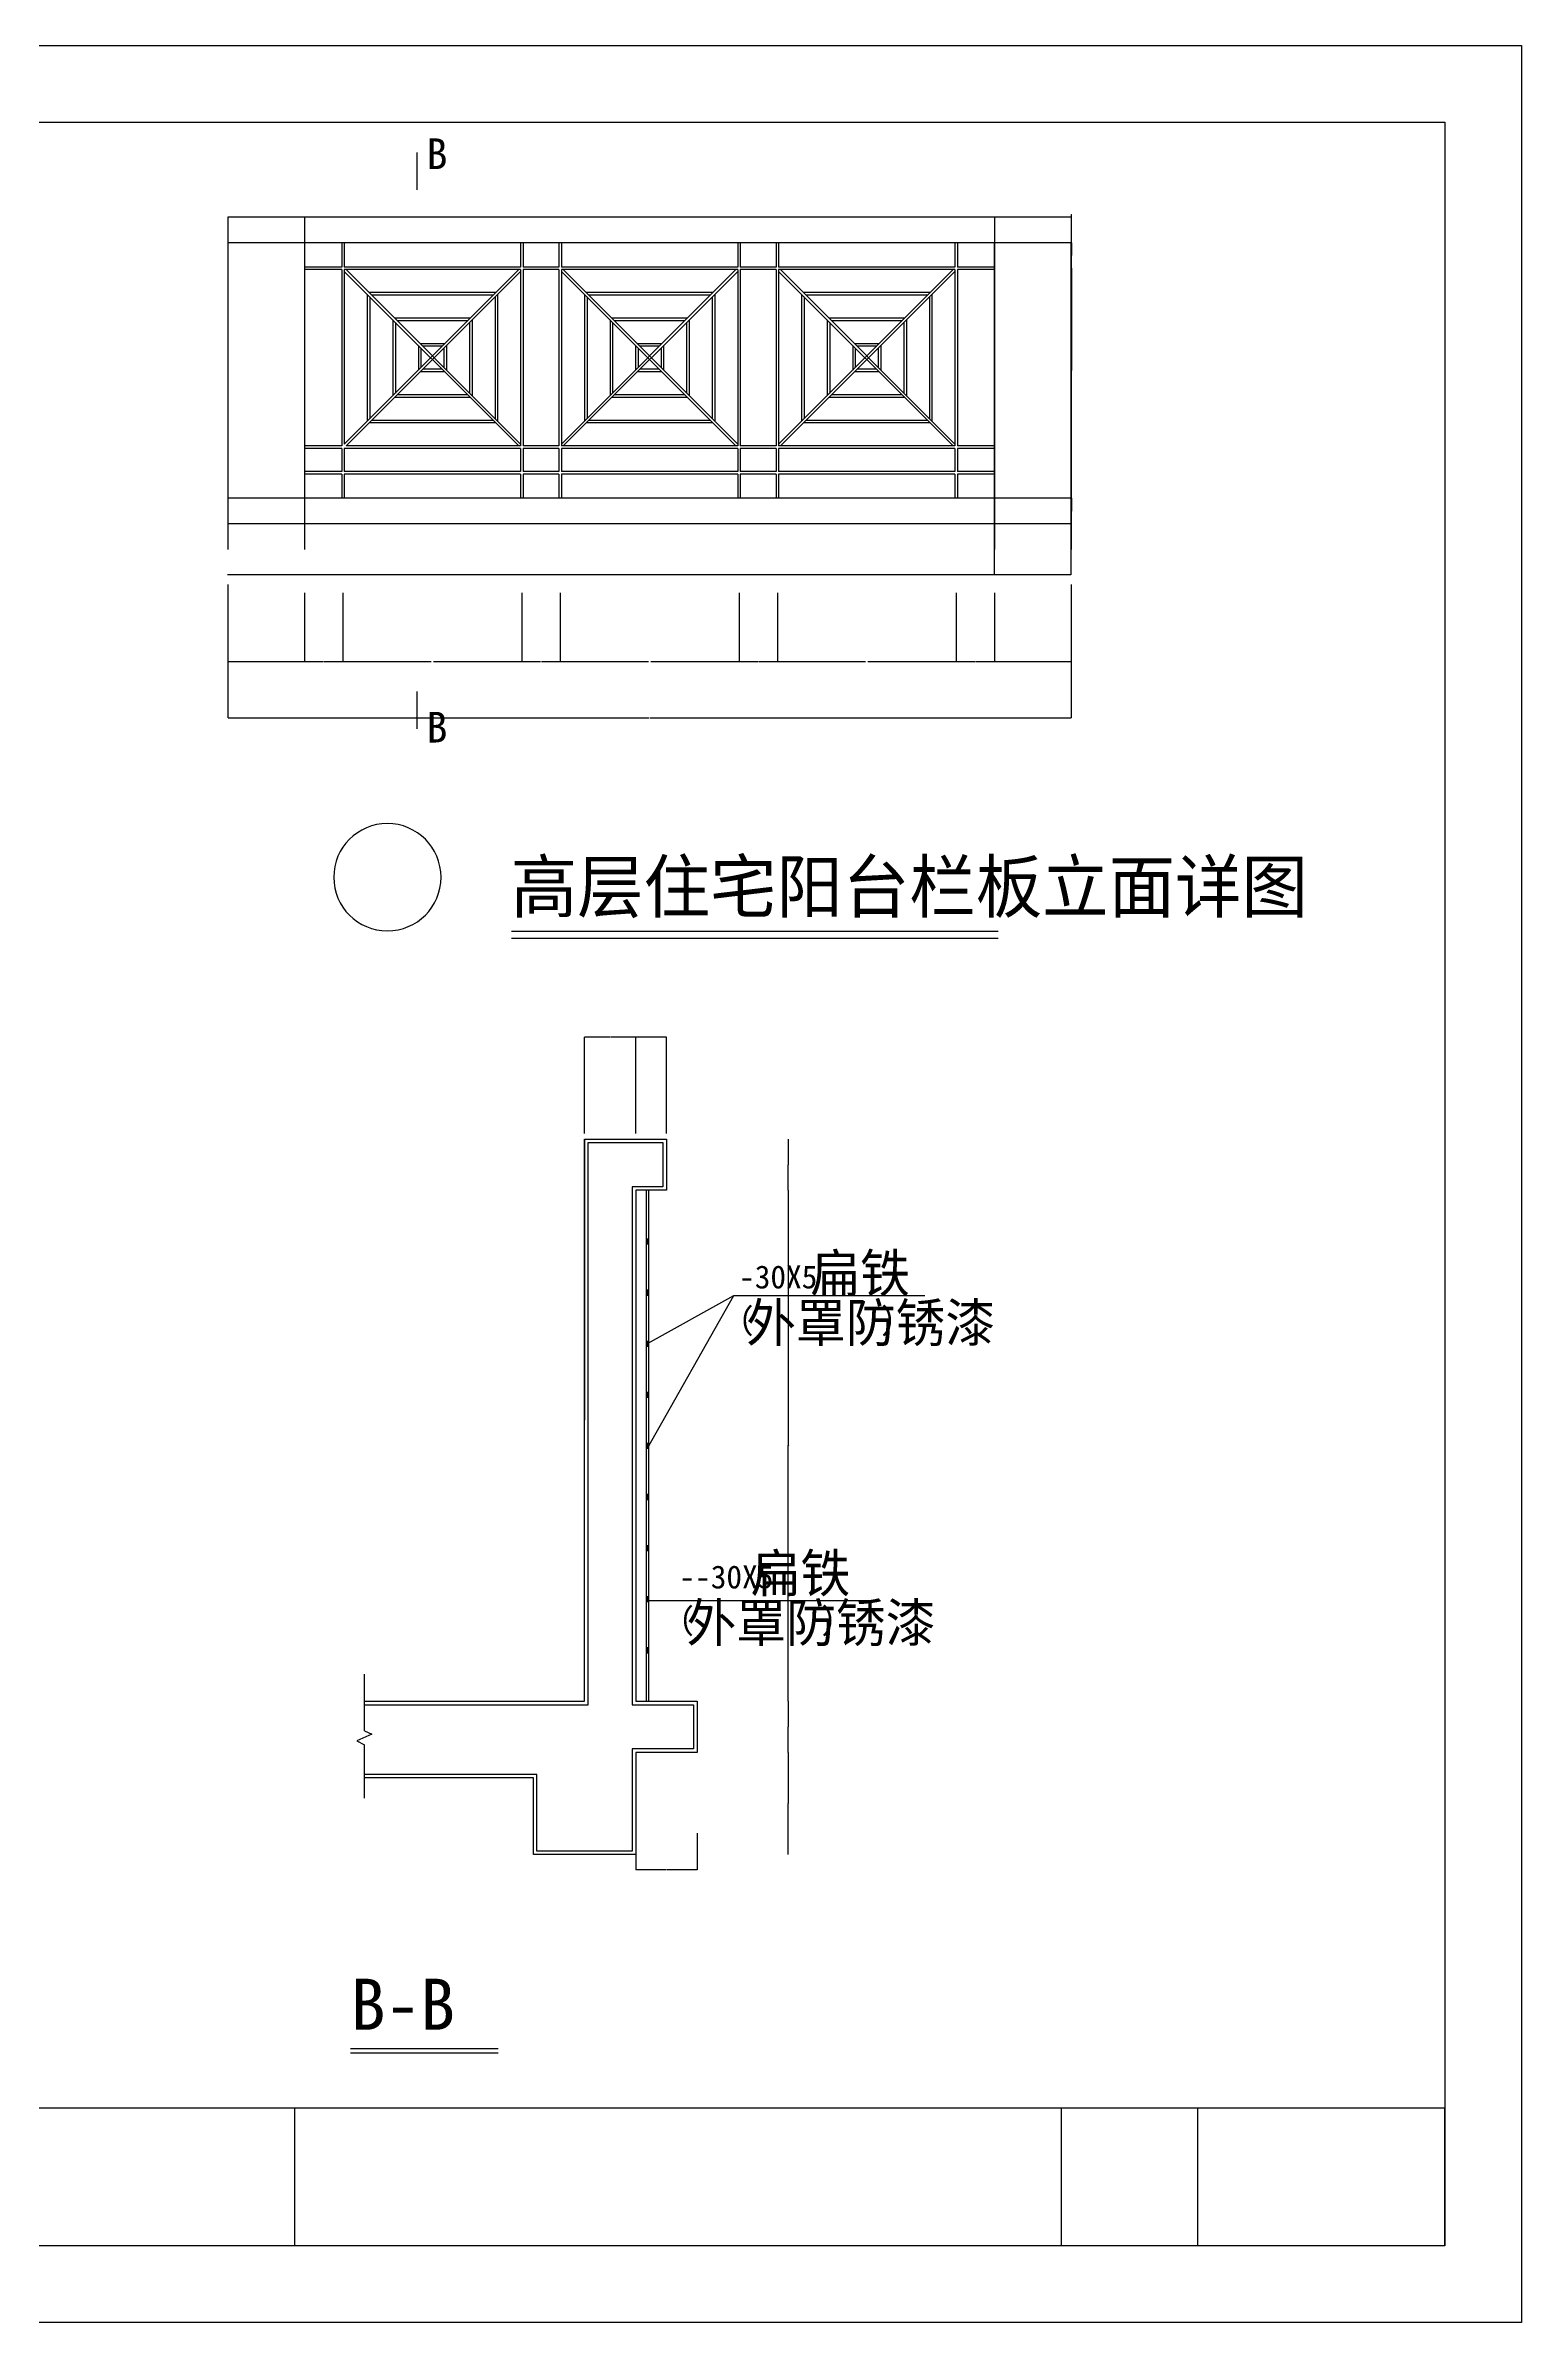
# Model space of a CAD drawing. Header units: metres. Extents: x -2 to 48064, y 0 to 84902.
# Drawn here: x 38626 to 44402, y 75992 to 84902 of the extents above; entities that cross this region are included whole.
import ezdxf

# ---------------------------------------------------------------- set-up
doc = ezdxf.new("R2010")
doc.units = ezdxf.units.M
for name, color, linetype in [('DIM', 3, 'Continuous'), ('PUB_TEXT', 7, 'Continuous'), ('TK', 143, 'Continuous'), ('WALL', 2, 'Continuous')]:
    doc.layers.add(name, color=color, linetype=linetype)
doc.dimstyles.get("Standard").update_dxf_attribs({"dimtxt": 2.5, "dimasz": 2.5, "dimexe": 1.25, "dimexo": 0.625, "dimtad": 1, "dimcen": 2.5, "dimazin": 3, "dimtfac": 1, "dimtmove": 0, "dimatfit": 3})

# ---------------------------------------------------------------- blocks, each defined once
blk = doc.blocks.new('_INDEX1')
blk.add_lwpolyline([(-0.5, 0, 1), (0.5, 0, 1)], format="xyb", close=True)
blk = doc.blocks.new('*D80')
for p, q in [((42641.49, 84241.14), (42641.24, 84241.14)), ((42641.74, 84229.86), (42641.74, 84241.14)), ((42641.74, 84129.86), (42641.74, 84241.14)), ((42641.74, 84241.14), (42641.74, 84241.14)), ((42641.99, 84241.14), (42642.24, 84241.14))]:
    blk.add_line(p, q)
at = {"layer": 'Defpoints'}
for p in [(42641.74, 84241.14), (42641.74, 84229.86), (42641.74, 84129.86)]:
    blk.add_point(p, dxfattribs=at)
at = {"layer": 'DIM', "insert": (42641.74, 84242.265), "char_height": 1, "attachment_point": 5}
blk.add_mtext('0', dxfattribs=at)
blk = doc.blocks.new('*D81')
for p, q in [((42641.74, 84129.86), (42641.74, 84079.86)), ((42641.49, 84079.86), (42641.24, 84079.86)), ((42641.74, 84029.86), (42641.74, 84079.86)), ((42641.74, 84079.86), (42641.74, 84079.86)), ((42641.99, 84079.86), (42642.24, 84079.86))]:
    blk.add_line(p, q)
at = {"layer": 'Defpoints'}
for p in [(42641.74, 84129.86), (42641.74, 84079.86), (42641.74, 84029.86)]:
    blk.add_point(p, dxfattribs=at)
at = {"layer": 'DIM', "insert": (42641.74, 84080.985), "char_height": 1, "attachment_point": 5}
blk.add_mtext('0', dxfattribs=at)
blk = doc.blocks.new('*D82')
for p, q in [((42641.74, 84029.86), (42641.74, 83629.86)), ((42641.49, 83629.86), (42641.24, 83629.86)), ((42641.74, 83229.86), (42641.74, 83629.86)), ((42641.74, 83629.86), (42641.74, 83629.86)), ((42641.99, 83629.86), (42642.24, 83629.86))]:
    blk.add_line(p, q)
at = {"layer": 'Defpoints'}
for p in [(42641.74, 84029.86), (42641.74, 83629.86), (42641.74, 83229.86)]:
    blk.add_point(p, dxfattribs=at)
at = {"layer": 'DIM', "insert": (42641.74, 83630.985), "char_height": 1, "attachment_point": 5}
blk.add_mtext('8X100=800', dxfattribs=at)
blk = doc.blocks.new('*D83')
for p, q in [((42641.49, 83252.92), (42641.24, 83252.92)), ((42641.74, 83229.86), (42641.74, 83252.92)), ((42641.74, 83129.86), (42641.74, 83252.92)), ((42641.74, 83252.92), (42641.74, 83252.92)), ((42641.99, 83252.92), (42642.24, 83252.92))]:
    blk.add_line(p, q)
at = {"layer": 'Defpoints'}
for p in [(42641.74, 83252.92), (42641.74, 83229.86), (42641.74, 83129.86)]:
    blk.add_point(p, dxfattribs=at)
at = {"layer": 'DIM', "insert": (42641.74, 83254.045), "char_height": 1, "attachment_point": 5}
blk.add_mtext('0', dxfattribs=at)
blk = doc.blocks.new('*D84')
for p, q in [((39340.39, 82760.42), (39340.39, 82490.67)), ((39640.39, 82760.42), (39640.39, 82490.67)), ((39340.64, 82490.67), (39489.89, 82490.67)), ((39490.89, 82490.67), (39640.14, 82490.67))]:
    blk.add_line(p, q)
at = {"layer": 'Defpoints'}
for p in [(39340.39, 82760.42), (39640.39, 82760.42), (39340.39, 82490.67)]:
    blk.add_point(p, dxfattribs=at)
at = {"layer": 'DIM', "insert": (39490.39, 82490.67), "char_height": 1, "attachment_point": 5}
blk.add_mtext('b', dxfattribs=at)
blk = doc.blocks.new('*D85')
for p, q in [((39640.39, 82760.42), (39640.39, 82490.67)), ((39790.39, 82760.42), (39790.39, 82490.67)), ((39640.64, 82490.67), (39713.89, 82490.67)), ((39716.89, 82490.67), (39790.14, 82490.67))]:
    blk.add_line(p, q)
at = {"layer": 'Defpoints'}
for p in [(39640.39, 82760.42), (39790.39, 82760.42), (39640.39, 82490.67)]:
    blk.add_point(p, dxfattribs=at)
at = {"layer": 'DIM', "insert": (39715.39, 82490.67), "char_height": 1, "attachment_point": 5}
blk.add_mtext('150', dxfattribs=at)
blk = doc.blocks.new('*D86')
for p, q in [((39790.39, 82760.42), (39790.39, 82490.67)), ((40490.39, 82760.42), (40490.39, 82490.67)), ((39790.64, 82490.67), (40135.89, 82490.67)), ((40144.89, 82490.67), (40490.14, 82490.67))]:
    blk.add_line(p, q)
at = {"layer": 'Defpoints'}
for p in [(39790.39, 82760.42), (40490.39, 82760.42), (39790.39, 82490.67)]:
    blk.add_point(p, dxfattribs=at)
at = {"layer": 'DIM', "insert": (40140.39, 82490.67), "char_height": 1, "attachment_point": 5}
blk.add_mtext('7X100=700', dxfattribs=at)
blk = doc.blocks.new('*D87')
for p, q in [((40490.39, 82760.42), (40490.39, 82490.67)), ((40640.39, 82760.42), (40640.39, 82490.67)), ((40490.64, 82490.67), (40563.89, 82490.67)), ((40566.89, 82490.67), (40640.14, 82490.67))]:
    blk.add_line(p, q)
at = {"layer": 'Defpoints'}
for p in [(40490.39, 82760.42), (40640.39, 82760.42), (40490.39, 82490.67)]:
    blk.add_point(p, dxfattribs=at)
at = {"layer": 'DIM', "insert": (40565.39, 82490.67), "char_height": 1, "attachment_point": 5}
blk.add_mtext('150', dxfattribs=at)
blk = doc.blocks.new('*D88')
for p, q in [((40640.39, 82760.42), (40640.39, 82490.67)), ((41340.39, 82760.42), (41340.39, 82490.67)), ((40640.64, 82490.67), (40985.89, 82490.67)), ((40994.89, 82490.67), (41340.14, 82490.67))]:
    blk.add_line(p, q)
at = {"layer": 'Defpoints'}
for p in [(40640.39, 82760.42), (41340.39, 82760.42), (40640.39, 82490.67)]:
    blk.add_point(p, dxfattribs=at)
at = {"layer": 'DIM', "insert": (40990.39, 82490.67), "char_height": 1, "attachment_point": 5}
blk.add_mtext('7X100=700', dxfattribs=at)
blk = doc.blocks.new('*D89')
for p, q in [((41340.39, 82760.42), (41340.39, 82490.67)), ((41490.39, 82760.42), (41490.39, 82490.67)), ((41340.64, 82490.67), (41413.89, 82490.67)), ((41416.89, 82490.67), (41490.14, 82490.67))]:
    blk.add_line(p, q)
at = {"layer": 'Defpoints'}
for p in [(41340.39, 82760.42), (41490.39, 82760.42), (41340.39, 82490.67)]:
    blk.add_point(p, dxfattribs=at)
at = {"layer": 'DIM', "insert": (41415.39, 82490.67), "char_height": 1, "attachment_point": 5}
blk.add_mtext('150', dxfattribs=at)
blk = doc.blocks.new('*D90')
for p, q in [((41490.39, 82760.42), (41490.39, 82490.67)), ((42190.39, 82760.42), (42190.39, 82490.67)), ((41490.64, 82490.67), (41835.89, 82490.67)), ((41844.89, 82490.67), (42190.14, 82490.67))]:
    blk.add_line(p, q)
at = {"layer": 'Defpoints'}
for p in [(41490.39, 82760.42), (42190.39, 82760.42), (41490.39, 82490.67)]:
    blk.add_point(p, dxfattribs=at)
at = {"layer": 'DIM', "insert": (41840.39, 82490.67), "char_height": 1, "attachment_point": 5}
blk.add_mtext('7X100=700', dxfattribs=at)
blk = doc.blocks.new('*D91')
for p, q in [((42190.39, 82760.42), (42190.39, 82490.67)), ((42340.39, 82760.42), (42340.39, 82490.67)), ((42190.64, 82490.67), (42263.89, 82490.67)), ((42266.89, 82490.67), (42340.14, 82490.67))]:
    blk.add_line(p, q)
at = {"layer": 'Defpoints'}
for p in [(42190.39, 82760.42), (42340.39, 82760.42), (42190.39, 82490.67)]:
    blk.add_point(p, dxfattribs=at)
at = {"layer": 'DIM', "insert": (42265.39, 82490.67), "char_height": 1, "attachment_point": 5}
blk.add_mtext('150', dxfattribs=at)
blk = doc.blocks.new('*D92')
for p, q in [((42340.39, 82760.42), (42340.39, 82490.67)), ((42640.39, 82760.42), (42640.39, 82490.67)), ((42340.64, 82490.67), (42489.89, 82490.67)), ((42490.89, 82490.67), (42640.14, 82490.67))]:
    blk.add_line(p, q)
at = {"layer": 'Defpoints'}
for p in [(42340.39, 82760.42), (42640.39, 82760.42), (42340.39, 82490.67)]:
    blk.add_point(p, dxfattribs=at)
at = {"layer": 'DIM', "insert": (42490.39, 82490.67), "char_height": 1, "attachment_point": 5}
blk.add_mtext('b', dxfattribs=at)
blk = doc.blocks.new('*D93')
for p, q in [((39340.39, 82792.56), (39340.39, 82271.39)), ((42640.39, 82792.56), (42640.39, 82271.39)), ((39340.64, 82271.39), (40988.39, 82271.39)), ((40992.39, 82271.39), (42640.14, 82271.39))]:
    blk.add_line(p, q)
at = {"layer": 'Defpoints'}
for p in [(39340.39, 82792.56), (42640.39, 82792.56), (39340.39, 82271.39)]:
    blk.add_point(p, dxfattribs=at)
at = {"layer": 'DIM', "insert": (40990.39, 82271.39), "char_height": 1, "attachment_point": 5}
blk.add_mtext('3300', dxfattribs=at)
blk = doc.blocks.new('*D94')
for p, q in [((41532.35, 80622.29), (41532.35, 80522.29)), ((41532.1, 80522.29), (41531.85, 80522.29)), ((41532.35, 80422.29), (41532.35, 80522.29)), ((41532.35, 80522.29), (41532.35, 80522.29)), ((41532.6, 80522.29), (41532.85, 80522.29))]:
    blk.add_line(p, q)
at = {"layer": 'Defpoints'}
for p in [(41532.35, 80622.29), (41532.35, 80522.29), (41532.35, 80422.29)]:
    blk.add_point(p, dxfattribs=at)
at = {"layer": 'DIM', "insert": (41532.35, 80523.415), "char_height": 1, "attachment_point": 5}
blk.add_mtext('100', dxfattribs=at)
blk = doc.blocks.new('*D95')
for p, q in [((41532.35, 80422.29), (41532.35, 79422.29)), ((41532.1, 79422.29), (41531.85, 79422.29)), ((41532.35, 78422.29), (41532.35, 79422.29)), ((41532.35, 79422.29), (41532.35, 79422.29)), ((41532.6, 79422.29), (41532.85, 79422.29))]:
    blk.add_line(p, q)
at = {"layer": 'Defpoints'}
for p in [(41532.35, 80422.29), (41532.35, 79422.29), (41532.35, 78422.29)]:
    blk.add_point(p, dxfattribs=at)
at = {"layer": 'DIM', "insert": (41532.35, 79423.415), "char_height": 1, "attachment_point": 5}
blk.add_mtext('10x100=1000', dxfattribs=at)
blk = doc.blocks.new('*D96')
for p, q in [((40995.12, 81021.16), (40935.87, 81021.16)), ((40936.12, 80644.61), (40936.12, 81021.16)), ((41056.37, 81021.16), (40997.12, 81021.16)), ((41056.12, 80644.61), (41056.12, 81021.16))]:
    blk.add_line(p, q)
at = {"layer": 'Defpoints'}
for p in [(41056.12, 81021.16), (40936.12, 80644.61), (41056.12, 80644.61)]:
    blk.add_point(p, dxfattribs=at)
at = {"layer": 'DIM', "insert": (40996.12, 81021.16), "char_height": 1, "attachment_point": 5}
blk.add_mtext('60', dxfattribs=at)
blk = doc.blocks.new('*D97')
for p, q in [((40834.62, 81021.16), (40735.87, 81021.16)), ((40736.12, 80643.85), (40736.12, 81021.16)), ((40936.37, 81021.16), (40837.62, 81021.16)), ((40936.12, 80644.61), (40936.12, 81021.16))]:
    blk.add_line(p, q)
at = {"layer": 'Defpoints'}
for p in [(40936.12, 81021.16), (40736.12, 80643.85), (40936.12, 80644.61)]:
    blk.add_point(p, dxfattribs=at)
at = {"layer": 'DIM', "insert": (40836.12, 81021.16), "char_height": 1, "attachment_point": 5}
blk.add_mtext('100', dxfattribs=at)
blk = doc.blocks.new('*D98')
for p, q in [((41532.35, 78422.29), (41532.35, 78322.29)), ((41532.1, 78322.29), (41531.85, 78322.29)), ((41532.35, 78222.29), (41532.35, 78322.29)), ((41532.35, 78322.29), (41532.35, 78322.29)), ((41532.6, 78322.29), (41532.85, 78322.29))]:
    blk.add_line(p, q)
at = {"layer": 'Defpoints'}
for p in [(41532.35, 78422.29), (41532.35, 78322.29), (41532.35, 78222.29)]:
    blk.add_point(p, dxfattribs=at)
at = {"layer": 'DIM', "insert": (41532.35, 78323.415), "char_height": 1, "attachment_point": 5}
blk.add_mtext('100', dxfattribs=at)
blk = doc.blocks.new('*D99')
for p, q in [((41532.35, 78222.29), (41532.35, 78022.29)), ((41532.1, 78022.29), (41531.85, 78022.29)), ((41532.35, 77822.29), (41532.35, 78022.29)), ((41532.35, 78022.29), (41532.35, 78022.29)), ((41532.6, 78022.29), (41532.85, 78022.29))]:
    blk.add_line(p, q)
at = {"layer": 'Defpoints'}
for p in [(41532.35, 78222.29), (41532.35, 78022.29), (41532.35, 77822.29)]:
    blk.add_point(p, dxfattribs=at)
at = {"layer": 'DIM', "insert": (41532.35, 78023.415), "char_height": 1, "attachment_point": 5}
blk.add_mtext('200', dxfattribs=at)
blk = doc.blocks.new('*D100')
for p, q in [((40936.12, 77906.31), (40936.12, 77762.63)), ((41176.12, 77906.31), (41176.12, 77762.63)), ((41054.62, 77762.63), (40935.87, 77762.63)), ((41176.37, 77762.63), (41057.62, 77762.63))]:
    blk.add_line(p, q)
at = {"layer": 'Defpoints'}
for p in [(40936.12, 77906.31), (41176.12, 77906.31), (41176.12, 77762.63)]:
    blk.add_point(p, dxfattribs=at)
at = {"layer": 'DIM', "insert": (41056.12, 77762.63), "char_height": 1, "attachment_point": 5}
blk.add_mtext('100', dxfattribs=at)
blk = doc.blocks.new('*D158')
for p, q in [((40736.12, 80622.29), (40736.12, 79522.29)), ((40735.87, 79522.29), (40735.62, 79522.29)), ((40736.12, 78422.29), (40736.12, 79522.29)), ((40736.12, 79522.29), (40736.12, 79522.29)), ((40736.37, 79522.29), (40736.62, 79522.29))]:
    blk.add_line(p, q)
at = {"layer": 'Defpoints'}
for p in [(40736.12, 80622.29), (40736.12, 79522.29), (40736.12, 78422.29)]:
    blk.add_point(p, dxfattribs=at)
at = {"layer": 'DIM', "insert": (40736.12, 79523.415), "char_height": 1, "attachment_point": 5}
blk.add_mtext('1100', dxfattribs=at)
blk = doc.blocks.new('*D187')
for p, q in [((42640.39, 83029.86), (42640.39, 82929.86)), ((42640.14, 82929.86), (42639.89, 82929.86)), ((42640.39, 82829.86), (42640.39, 82929.86)), ((42640.39, 82929.86), (42640.39, 82929.86)), ((42640.64, 82929.86), (42640.89, 82929.86))]:
    blk.add_line(p, q)
at = {"layer": 'Defpoints'}
for p in [(42640.39, 83029.86), (42640.39, 82929.86), (42640.39, 82829.86)]:
    blk.add_point(p, dxfattribs=at)
at = {"layer": 'DIM', "insert": (42640.39, 82930.985), "char_height": 1, "attachment_point": 5}
blk.add_mtext('0', dxfattribs=at)
blk = doc.blocks.new('*D188')
for p, q in [((42641.49, 83079.86), (42641.24, 83079.86)), ((42641.74, 83129.86), (42641.74, 83079.86)), ((42641.74, 83029.86), (42641.74, 83079.86)), ((42641.74, 83079.86), (42641.74, 83079.86)), ((42641.99, 83079.86), (42642.24, 83079.86))]:
    blk.add_line(p, q)
at = {"layer": 'Defpoints'}
for p in [(42641.74, 83129.86), (42641.74, 83079.86), (42641.74, 83029.86)]:
    blk.add_point(p, dxfattribs=at)
at = {"layer": 'DIM', "insert": (42641.74, 83080.985), "char_height": 1, "attachment_point": 5}
blk.add_mtext('0', dxfattribs=at)

msp = doc.modelspace()

# ---------------------------------------------------------------- linework, layer by layer
at = {"layer": 'DIM'}
for p, q in [((40449.47, 81408.27), (42355.04, 81408.27)), ((40981.5, 79412.29), (41319.5, 80010.79)), ((40982.75, 79822.65), (41319.5, 80010.79)), ((41319.5, 80010.79), (42067.87, 80010.79)), ((40976.5, 78816.98), (41866.14, 78816.98)), ((39874.32, 78306.4), (39874.32, 78528.24)), ((39903.8, 78293.94), (39844.9, 78267.36)), ((39844.9, 78267.36), (39874.32, 78251.79)), ((39874.32, 78306.4), (39903.8, 78293.94)), ((39874.32, 78042.68), (39874.32, 78251.79)), ((39819.35, 77047), (40398.27, 77047))]:
    msp.add_line(p, q, dxfattribs=at)
for points in [[(40079.16, 84483.55), (40079.16, 84337.57)], [(40079.16, 82374.31), (40079.16, 82228.34)], [(40449.47, 81436.28), (42355.04, 81436.28)], [(40981.5, 80212.29), (40981.5, 80232.29)], [(40981.5, 80012.29), (40981.5, 80032.29)], [(40981.5, 79812.29), (40981.5, 79832.29)], [(40981.5, 79612.29), (40981.5, 79632.29)], [(40981.5, 79412.29), (40981.5, 79432.29)], [(40981.5, 79212.29), (40981.5, 79232.29)], [(40981.5, 79012.29), (40981.5, 79032.29)], [(40981.5, 78812.29), (40981.5, 78832.29)], [(40981.5, 78612.29), (40981.5, 78632.29)], [(39819.35, 77063.65), (40398.27, 77063.65)]]:
    msp.add_lwpolyline(points, dxfattribs=at)
at = {"layer": 'TK'}
for p, q in [((32552.34, 76831.67), (44102.34, 76831.67)), ((39602.34, 76291.67), (39602.34, 76831.67)), ((42602.34, 76831.67), (44102.34, 76831.67)), ((42602.34, 76291.67), (42602.34, 76831.67)), ((43135.68, 76291.67), (43135.68, 76831.67)), ((44102.34, 76291.67), (44102.34, 76831.67))]:
    msp.add_line(p, q, dxfattribs=at)
for points in [[(31802.34, 75991.67), (31802.34, 84901.67), (44402.34, 84901.67), (44402.34, 75991.67)], [(32552.34, 76291.67), (32552.34, 84601.67), (44102.34, 84601.67), (44102.34, 76291.67)]]:
    msp.add_lwpolyline(points, close=True, dxfattribs=at)
for points in [[(32552.34, 84601.67), (44102.34, 84601.67), (44102.34, 76291.67), (32552.34, 76291.67), (32552.34, 84601.67)], [(32552.34, 76831.67), (44102.34, 76831.67)], [(39602.34, 76291.67), (39602.34, 76831.67)]]:
    msp.add_lwpolyline(points, dxfattribs=at)
at = {"layer": 'WALL'}
for p, q in [((42640.39, 84229.86), (39340.39, 84229.86)), ((39340.39, 84229.86), (39340.39, 82929.86)), ((39640.39, 84229.86), (39640.39, 82929.86)), ((42340.39, 84229.86), (42340.39, 82929.86)), ((42640.39, 84229.86), (42640.39, 82929.86)), ((42640.39, 84129.86), (39340.39, 84129.86)), ((39785.39, 84129.86), (39785.39, 84034.86)), ((39795.39, 84129.86), (39795.39, 84034.86)), ((40485.39, 84129.86), (40485.39, 84034.86)), ((40495.39, 84129.86), (40495.39, 84034.86)), ((40635.39, 84129.86), (40635.39, 84034.86)), ((40645.39, 84129.86), (40645.39, 84034.86)), ((41335.39, 84129.86), (41335.39, 84034.86)), ((41345.39, 84129.86), (41345.39, 84034.86)), ((41485.39, 84129.86), (41485.39, 84034.86)), ((41495.39, 84129.86), (41495.39, 84034.86)), ((42185.39, 84129.86), (42185.39, 84034.86)), ((42195.39, 84129.86), (42195.39, 84034.86)), ((42339.03, 84129.86), (42339.03, 82829.86)), ((42639.03, 84129.86), (42639.03, 82829.86)), ((39785.39, 84034.86), (39640.39, 84034.86)), ((39785.39, 84024.86), (39640.39, 84024.86)), ((39785.39, 84024.86), (39785.39, 83334.86)), ((40485.39, 84034.86), (39795.39, 84034.86)), ((39795.39, 83341.93), (40478.32, 84024.86)), ((39795.39, 84024.86), (39795.39, 83341.93)), ((40485.39, 84024.86), (39795.39, 84024.86)), ((39802.46, 84024.86), (40485.39, 83341.93)), ((40485.39, 84024.86), (40485.39, 83334.86)), ((40635.39, 84034.86), (40495.39, 84034.86)), ((40495.39, 84024.86), (40495.39, 83334.86)), ((40635.39, 84024.86), (40495.39, 84024.86)), ((40635.39, 84024.86), (40635.39, 83334.86)), ((41335.39, 84034.86), (40645.39, 84034.86)), ((40645.39, 83341.93), (41328.32, 84024.86)), ((40645.39, 84024.86), (40645.39, 83334.86)), ((41335.39, 84024.86), (40645.39, 84024.86)), ((40652.46, 84024.86), (41335.39, 83341.93)), ((41335.39, 84024.86), (41335.39, 83334.86)), ((41485.39, 84034.86), (41345.39, 84034.86)), ((41485.39, 84024.86), (41345.39, 84024.86)), ((41345.39, 84024.86), (41345.39, 83334.86)), ((41485.39, 84024.86), (41485.39, 83334.86)), ((42185.39, 84034.86), (41495.39, 84034.86)), ((41495.39, 83341.93), (42178.32, 84024.86)), ((41495.39, 84024.86), (41495.39, 83334.86)), ((42185.39, 84024.86), (41495.39, 84024.86)), ((41502.46, 84024.86), (42185.39, 83341.93)), ((42185.39, 84024.86), (42185.39, 83334.86)), ((42340.39, 84034.86), (42195.39, 84034.86)), ((42340.39, 84024.86), (42195.39, 84024.86)), ((42195.39, 84024.86), (42195.39, 83334.86)), ((39795.39, 84017.79), (40478.32, 83334.86)), ((39802.46, 83334.86), (40485.39, 84017.79)), ((40388.32, 83934.86), (39892.46, 83934.86)), ((40645.39, 84017.79), (41328.32, 83334.86)), ((40652.46, 83334.86), (41335.39, 84017.79)), ((41238.32, 83934.86), (40742.46, 83934.86)), ((41495.39, 84017.79), (42178.32, 83334.86)), ((41502.46, 83334.86), (42185.39, 84017.79)), ((42088.32, 83934.86), (41592.46, 83934.86)), ((39885.39, 83927.79), (39885.39, 83431.93)), ((39895.39, 83917.79), (39895.39, 83441.93)), ((40378.32, 83924.86), (39902.46, 83924.86)), ((40385.39, 83917.79), (40385.39, 83441.93)), ((40395.39, 83927.79), (40395.39, 83431.93)), ((40735.39, 83927.79), (40735.39, 83431.93)), ((40745.39, 83917.79), (40745.39, 83441.93)), ((41228.32, 83924.86), (40752.46, 83924.86)), ((41235.39, 83917.79), (41235.39, 83441.93)), ((41245.39, 83927.79), (41245.39, 83431.93)), ((41585.39, 83927.79), (41585.39, 83431.93)), ((41595.39, 83917.79), (41595.39, 83441.93)), ((42078.32, 83924.86), (41602.46, 83924.86)), ((42085.39, 83917.79), (42085.39, 83441.93)), ((42095.39, 83927.79), (42095.39, 83431.93)), ((39985.39, 83827.79), (39985.39, 83531.93)), ((40288.32, 83834.86), (39992.46, 83834.86)), ((39995.39, 83817.79), (39995.39, 83541.93)), ((40278.32, 83824.86), (40002.46, 83824.86)), ((40285.39, 83817.79), (40285.39, 83541.93)), ((40295.39, 83827.79), (40295.39, 83531.93)), ((40835.39, 83827.79), (40835.39, 83531.93)), ((41138.32, 83834.86), (40842.46, 83834.86)), ((40845.39, 83817.79), (40845.39, 83541.93)), ((41128.32, 83824.86), (40852.46, 83824.86)), ((41135.39, 83817.79), (41135.39, 83541.93)), ((41145.39, 83827.79), (41145.39, 83531.93)), ((41685.39, 83827.79), (41685.39, 83531.93)), ((41988.32, 83834.86), (41692.46, 83834.86)), ((41695.39, 83817.79), (41695.39, 83541.93)), ((41978.32, 83824.86), (41702.46, 83824.86)), ((41985.39, 83817.79), (41985.39, 83541.93)), ((41995.39, 83827.79), (41995.39, 83531.93)), ((40085.39, 83727.79), (40085.39, 83631.93)), ((40188.32, 83734.86), (40092.46, 83734.86)), ((40095.39, 83717.79), (40095.39, 83641.93)), ((40178.32, 83724.86), (40102.46, 83724.86)), ((40185.39, 83717.79), (40185.39, 83641.93)), ((40195.39, 83727.79), (40195.39, 83631.93)), ((40935.39, 83727.79), (40935.39, 83631.93)), ((41038.32, 83734.86), (40942.46, 83734.86)), ((40945.39, 83717.79), (40945.39, 83641.93)), ((41028.32, 83724.86), (40952.46, 83724.86)), ((41035.39, 83717.79), (41035.39, 83641.93)), ((41045.39, 83727.79), (41045.39, 83631.93)), ((41785.39, 83727.79), (41785.39, 83631.93)), ((41888.32, 83734.86), (41792.46, 83734.86)), ((41795.39, 83717.79), (41795.39, 83641.93)), ((41878.32, 83724.86), (41802.46, 83724.86)), ((41885.39, 83717.79), (41885.39, 83641.93)), ((41895.39, 83727.79), (41895.39, 83631.93)), ((40188.32, 83624.86), (40092.46, 83624.86)), ((40178.32, 83634.86), (40102.46, 83634.86)), ((41038.32, 83624.86), (40942.46, 83624.86)), ((41028.32, 83634.86), (40952.46, 83634.86)), ((41888.32, 83624.86), (41792.46, 83624.86)), ((41878.32, 83634.86), (41802.46, 83634.86)), ((40288.32, 83524.86), (39992.46, 83524.86)), ((40278.32, 83534.86), (40002.46, 83534.86)), ((41138.32, 83524.86), (40842.46, 83524.86)), ((41128.32, 83534.86), (40852.46, 83534.86)), ((41988.32, 83524.86), (41692.46, 83524.86)), ((41978.32, 83534.86), (41702.46, 83534.86)), ((40388.32, 83424.86), (39892.46, 83424.86)), ((40378.32, 83434.86), (39902.46, 83434.86)), ((41238.32, 83424.86), (40742.46, 83424.86)), ((41228.32, 83434.86), (40752.46, 83434.86)), ((42088.32, 83424.86), (41592.46, 83424.86)), ((42078.32, 83434.86), (41602.46, 83434.86)), ((39785.39, 83334.86), (39640.39, 83334.86)), ((39785.39, 83324.86), (39640.39, 83324.86)), ((39785.39, 83324.86), (39785.39, 83234.86)), ((39795.39, 83324.86), (39795.39, 83234.86)), ((40485.39, 83324.86), (39795.39, 83324.86)), ((40485.39, 83334.86), (39802.46, 83334.86)), ((40485.39, 83324.86), (40485.39, 83234.86)), ((40635.39, 83334.86), (40495.39, 83334.86)), ((40495.39, 83324.86), (40495.39, 83234.86)), ((40635.39, 83324.86), (40495.39, 83324.86)), ((40635.39, 83324.86), (40635.39, 83234.86)), ((41335.39, 83334.86), (40645.39, 83334.86)), ((40645.39, 83324.86), (40645.39, 83234.86)), ((41335.39, 83324.86), (40645.39, 83324.86)), ((41335.39, 83324.86), (41335.39, 83234.86)), ((41485.39, 83334.86), (41345.39, 83334.86)), ((41345.39, 83324.86), (41345.39, 83234.86)), ((41485.39, 83324.86), (41345.39, 83324.86)), ((41485.39, 83324.86), (41485.39, 83234.86)), ((42185.39, 83334.86), (41495.39, 83334.86)), ((41495.39, 83324.86), (41495.39, 83234.86)), ((42185.39, 83324.86), (41495.39, 83324.86)), ((42185.39, 83324.86), (42185.39, 83234.86)), ((42340.39, 83334.86), (42195.39, 83334.86)), ((42340.39, 83324.86), (42195.39, 83324.86)), ((42195.39, 83324.86), (42195.39, 83234.86)), ((39785.39, 83234.86), (39640.39, 83234.86)), ((39785.39, 83224.86), (39640.39, 83224.86)), ((39785.39, 83224.86), (39785.39, 83129.86)), ((40485.39, 83234.86), (39795.39, 83234.86)), ((39795.39, 83224.86), (39795.39, 83129.86)), ((40485.39, 83224.86), (39795.39, 83224.86)), ((40485.39, 83224.86), (40485.39, 83129.86)), ((40635.39, 83234.86), (40495.39, 83234.86)), ((40495.39, 83224.86), (40495.39, 83129.86)), ((40635.39, 83224.86), (40495.39, 83224.86)), ((40635.39, 83224.86), (40635.39, 83129.86)), ((41335.39, 83234.86), (40645.39, 83234.86)), ((40645.39, 83224.86), (40645.39, 83129.86)), ((41335.39, 83224.86), (40645.39, 83224.86)), ((41335.39, 83224.86), (41335.39, 83129.86)), ((41485.39, 83234.86), (41345.39, 83234.86)), ((41345.39, 83224.86), (41345.39, 83129.86)), ((41485.39, 83224.86), (41345.39, 83224.86)), ((41485.39, 83224.86), (41485.39, 83129.86)), ((42185.39, 83234.86), (41495.39, 83234.86)), ((41495.39, 83224.86), (41495.39, 83129.86)), ((42185.39, 83224.86), (41495.39, 83224.86)), ((42185.39, 83224.86), (42185.39, 83129.86)), ((42340.39, 83234.86), (42195.39, 83234.86)), ((42340.39, 83224.86), (42195.39, 83224.86)), ((42195.39, 83224.86), (42195.39, 83129.86)), ((42640.39, 83129.86), (39340.39, 83129.86)), ((42640.39, 83029.86), (39340.39, 83029.86)), ((42639.03, 82829.86), (39339.03, 82829.86)), ((40976.5, 80422.29), (40976.5, 78422.29)), ((40986.5, 80422.29), (40986.5, 78422.29)), ((40976.5, 80232.29), (40986.5, 80232.29)), ((40976.5, 80212.29), (40986.5, 80212.29)), ((40976.5, 80032.29), (40986.5, 80032.29)), ((40976.5, 80012.29), (40986.5, 80012.29)), ((40976.5, 79832.29), (40986.5, 79832.29)), ((40976.5, 79812.29), (40986.5, 79812.29)), ((40976.5, 79632.29), (40986.5, 79632.29)), ((40976.5, 79612.29), (40986.5, 79612.29)), ((40976.5, 79432.29), (40986.5, 79432.29)), ((40976.5, 79412.29), (40986.5, 79412.29)), ((40976.5, 79232.29), (40986.5, 79232.29)), ((40976.5, 79212.29), (40986.5, 79212.29)), ((40976.5, 79032.29), (40986.5, 79032.29)), ((40976.5, 79012.29), (40986.5, 79012.29)), ((40976.5, 78832.29), (40986.5, 78832.29)), ((40976.5, 78812.29), (40986.5, 78812.29)), ((40976.5, 78632.29), (40986.5, 78632.29)), ((40976.5, 78612.29), (40986.5, 78612.29))]:
    msp.add_line(p, q, dxfattribs=at)
for points in [[(39874.32, 78422.29), (40736.12, 78422.29), (40736.12, 80622.29), (41056.12, 80622.29), (41056.12, 80422.29), (40936.12, 80422.29), (40936.12, 78422.29), (41176.12, 78422.29), (41176.12, 78222.29), (40936.12, 78222.29), (40936.12, 77822.29), (40536.12, 77822.29), (40536.12, 78122.29), (39874.32, 78122.29)], [(39874.32, 78408.79), (40749.62, 78408.79), (40749.62, 80608.79), (41042.62, 80608.79), (41042.62, 80435.79), (40922.62, 80435.79), (40922.62, 78408.79), (41162.62, 78408.79), (41162.62, 78235.79), (40922.62, 78235.79), (40922.62, 77835.79), (40549.62, 77835.79), (40549.62, 78135.79), (39874.32, 78135.79)]]:
    msp.add_lwpolyline(points, dxfattribs=at)

# ---------------------------------------------------------------- block references
at = {"layer": 'PUB_TEXT', "xscale": 420, "yscale": 420, "zscale": 420}
msp.add_blockref('_INDEX1', (39964.21, 81647.19), dxfattribs=at)

# ---------------------------------------------------------------- texts
at = {"layer": 'DIM'}
for s, height, p in [('B', 120, (40117.6, 84418.24)), ('B', 120, (40117.6, 82174.32)), ('高层住宅阳台栏板立面详图', 200, (40446.9, 81510.49)), ('扁铁', 150, (41619.46, 80022.9)), ('-30X5', 90, (41340.71, 80038.04)), ('(        )', 90, (41340.71, 79874.53)), ('外罩防锈漆', 150, (41367.98, 79829.12)), ('--30X5', 90, (41107.26, 78864.03)), ('扁铁', 150, (41386, 78848.89)), ('(        )', 90, (41107.26, 78700.53)), ('外罩防锈漆', 150, (41134.53, 78655.12)), ('B-B', 200, (39820.54, 77136.83))]:
    msp.add_text(s, height=height, dxfattribs=at).set_placement(p)

# ---------------------------------------------------------------- dimensions: what is measured, and where the dimension line sits
for base, p1, p2, picture, middle in [((42641.74, 84241.14), (42641.74, 84229.86), (42641.74, 84129.86), '*D80', (42641.74, 84242.265)), ((42641.74, 84079.86), (42641.74, 84129.86), (42641.74, 84029.86), '*D81', (42641.74, 84080.985)), ((42641.74, 83252.92), (42641.74, 83229.86), (42641.74, 83129.86), '*D83', (42641.74, 83254.045)), ((42641.74, 83079.86), (42641.74, 83129.86), (42641.74, 83029.86), '*D188', (42641.74, 83080.985)), ((42640.39, 82929.86), (42640.39, 83029.86), (42640.39, 82829.86), '*D187', (42640.39, 82930.985)), ((39340.39, 82271.39), (39340.39, 82792.56), (42640.39, 82792.56), '*D93', (40990.39, 82271.39)), ((39640.39, 82490.67), (39640.39, 82760.42), (39790.39, 82760.42), '*D85', (39715.39, 82490.67)), ((40490.39, 82490.67), (40490.39, 82760.42), (40640.39, 82760.42), '*D87', (40565.39, 82490.67)), ((41340.39, 82490.67), (41340.39, 82760.42), (41490.39, 82760.42), '*D89', (41415.39, 82490.67)), ((42190.39, 82490.67), (42190.39, 82760.42), (42340.39, 82760.42), '*D91', (42265.39, 82490.67))]:
    dim = msp.add_linear_dim(base=base, p1=p1, p2=p2, dimstyle='Standard', dxfattribs=at)
    dim.commit()
    dim.dimension.update_dxf_attribs({"geometry": picture, "text_midpoint": middle})
for base, p1, p2, text, picture, middle in [((42641.74, 83629.86), (42641.74, 84029.86), (42641.74, 83229.86), '8X100=800', '*D82', (42641.74, 83630.985)), ((39340.39, 82490.67), (39340.39, 82760.42), (39640.39, 82760.42), 'b', '*D84', (39490.39, 82490.67)), ((39790.39, 82490.67), (39790.39, 82760.42), (40490.39, 82760.42), '7X100=700', '*D86', (40140.39, 82490.67)), ((40640.39, 82490.67), (40640.39, 82760.42), (41340.39, 82760.42), '7X100=700', '*D88', (40990.39, 82490.67)), ((41490.39, 82490.67), (41490.39, 82760.42), (42190.39, 82760.42), '7X100=700', '*D90', (41840.39, 82490.67)), ((42340.39, 82490.67), (42340.39, 82760.42), (42640.39, 82760.42), 'b', '*D92', (42490.39, 82490.67)), ((40936.12, 81021.16), (40936.12, 80644.61), (40736.12, 80643.85), '100', '*D97', (40836.12, 81021.16)), ((41056.12, 81021.16), (41056.12, 80644.61), (40936.12, 80644.61), '60', '*D96', (40996.12, 81021.16)), ((40736.12, 79522.29), (40736.12, 80622.29), (40736.12, 78422.29), '1100', '*D158', (40736.12, 79523.415)), ((41532.35, 80522.29), (41532.35, 80622.29), (41532.35, 80422.29), '100', '*D94', (41532.35, 80523.415)), ((41532.35, 79422.29), (41532.35, 80422.29), (41532.35, 78422.29), '10x100=1000', '*D95', (41532.35, 79423.415)), ((41532.35, 78322.29), (41532.35, 78422.29), (41532.35, 78222.29), '100', '*D98', (41532.35, 78323.415)), ((41532.35, 78022.29), (41532.35, 78222.29), (41532.35, 77822.29), '200', '*D99', (41532.35, 78023.415)), ((41176.12, 77762.63), (41176.12, 77906.31), (40936.12, 77906.31), '100', '*D100', (41056.12, 77762.63))]:
    dim = msp.add_linear_dim(base=base, p1=p1, p2=p2, text=text, dimstyle='Standard', dxfattribs=at)
    dim.commit()
    dim.dimension.update_dxf_attribs({"geometry": picture, "text_midpoint": middle})

doc.saveas('drawing.dxf')
